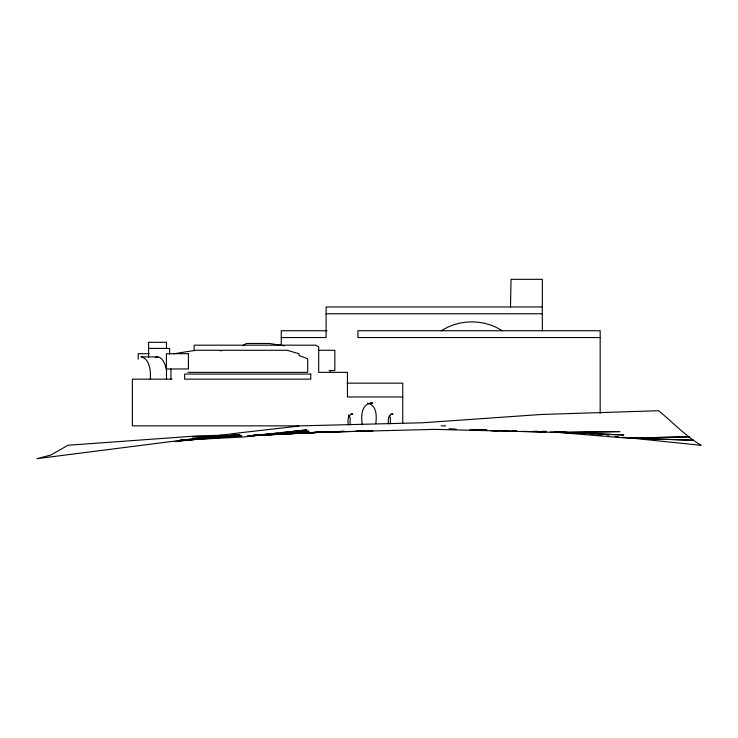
<?xml version="1.0" encoding="UTF-8"?>
<svg xmlns="http://www.w3.org/2000/svg" width="738" height="738" viewBox="0 0 738 738"><rect width="100%" height="100%" fill="white"/><g stroke="black" fill="none" stroke-linecap="round" stroke-linejoin="round"><path stroke-width="1.11" d="M510.502 306.971L511.037 279.324L542.319 279.324L542.319 330.744M242.544 345.753L246.4 343.484L269.536 343.484L284.259 345.808M441.315 330.818C459.46 318.936 484.174 318.936 502.31 330.818M220.441 350.919L222.608 350.273L287.147 350.273L299.028 353.788L299.028 355.485L307.691 358.769L307.691 372.358L187.876 372.358M173.716 353.788L195.561 350.273L221.252 350.273M175.183 441.628L239.85 434.424L201.456 438.446M247.368 436.14L250.809 435.78M253.097 435.54L257.691 435.06M259.979 434.82L264.564 434.341M266.861 434.101L271.446 433.612M273.743 433.372L278.327 432.892M280.615 432.652L306.99 429.885L243.78 436.961L180.284 440.217L200.782 438.75M199.195 438.676L177.738 440.918L241.778 435.826L223.559 437.127M247.368 436.167L309.074 431.241L279.434 433.381M205.339 438.427L211.031 438.021M214.444 437.782L221.28 437.293M253.208 435.263L256.63 435.023M261.197 434.691L266.898 434.285M270.311 434.036L277.156 433.547M293.051 433.391L317.977 432.394L253.217 435.531L321.473 432.117M253.199 435.595L323.733 432.108M344.212 431.389L293.696 433.326M356.795 430.724L359.083 430.605M253.199 435.485L311.187 432.533L434.461 429.378L558.435 432.431L619.865 431.592L560.695 432.431L623.702 434.977L573.269 432.855M278.318 433.981L288.512 433.575M278.309 434.009L289.647 433.575M293.041 433.446L320.237 432.403M328.318 431.942L344.342 431.37M364.95 430.641L356.934 430.927L364.959 430.623M328.336 431.887L343.216 431.37M278.724 433.741L284.481 433.584M222.765 435.226L197.747 435.881L68.099 445.245L50.876 455.014L36.9 458.676L237.931 433.031L300.8 425.854L422.606 422.773L541.286 414.479L658.656 410.725C672.669 422.302 685.482 435.937 701.1 445.328L631.027 438.058M192.803 437.081L211.04 436.61M214.454 436.527L216.741 436.462M313.456 432.394L326.058 432.09M328.345 432.034L373.004 430.946M627.466 438.132L689.154 436.813L627.466 438.132L553.887 432.099M542.319 306.971L326.104 306.971L326.104 337.543L281.27 337.543M326.104 313.761L542.319 313.761M327.026 330.744L281.27 330.744L281.27 345.467M600.169 337.543L357.921 337.543L357.921 330.744L600.169 330.744L600.169 413.4M148.578 348.41L169.565 348.41L169.565 354.166M318.862 350.273L334.84 350.273L334.84 370.513L329.13 370.513M149.224 353.705L138.2 353.705L138.2 359.157M140.884 356.924L157.978 356.924M171.936 379.147L132.37 379.147L132.37 425.854L298.77 425.854M347.118 383.151L402.754 383.151L402.754 423.63M402.754 396.979L347.432 396.979L347.432 372.358L318.687 372.358L318.715 346.878L315.615 345.181L194.131 345.181L194.131 350.845M370.559 402.985L372.625 402.985C361.15 403.28 360.974 416.167 362.284 424.765M350.744 414.036L352.81 414.036C347.386 414.212 347.727 421.001 348.281 424.811M390.974 414.036L393.04 414.036C388.133 414.138 387.745 420.134 388.511 423.769M441.259 425.854L445.734 425.854M550.29 432.099L567.476 432.422L560.659 432.117M516.886 431.25L496.176 430.623M521.498 431.361L545.686 431.988M629.745 438.132L693.48 440.263L632.023 438.132M516.48 430.734L513.085 430.623L516.48 430.752M534.616 431.37L545.954 431.758M556.148 432.108L565.216 432.422L558.398 432.108M449.239 429.138L456.112 429.368M471.01 429.885L487.052 430.439L469.885 429.894M492.781 430.641L498.51 430.835L493.916 430.623M533.482 431.37L545.954 431.813M449.248 429.156L456.121 429.396M490.53 430.632L496.259 430.835M562.956 432.431L570.981 432.763M543.611 431.343L545.88 431.444L542.476 431.352M480.106 429.894L486.997 430.208M477.837 429.867L487.025 430.291M591.267 434.313L593.536 434.525M599.219 435.06L601.488 435.272M607.171 435.807L609.44 436.02M615.123 436.555L618.527 436.878M623.075 437.302L626.479 437.625M141.77 356.924C150.229 359.849 150.82 371.832 150.275 379.147M367.579 403.225C376.924 405.19 376.804 416.186 375.734 423.686M348.345 414.996L350.116 417.533L350.116 424.811M389.323 415.697L390.347 417.533L390.347 423.769M330.227 370.513L330.227 372.358M170.912 368.963L170.912 379.147M166.493 348.41L166.493 342.303L148.578 342.303L148.578 357.45M166.493 379.147L166.493 369.886A23.533 10.018 90 0 0 155.331 357.478M270.385 434.295L263.586 434.562L270.385 434.313M188.439 353.705L166.391 353.705L166.391 368.963L188.439 368.963L188.439 353.705M310.744 374.055L184.648 374.055L184.648 379.147L310.744 379.147L310.744 374.055"/></g></svg>
